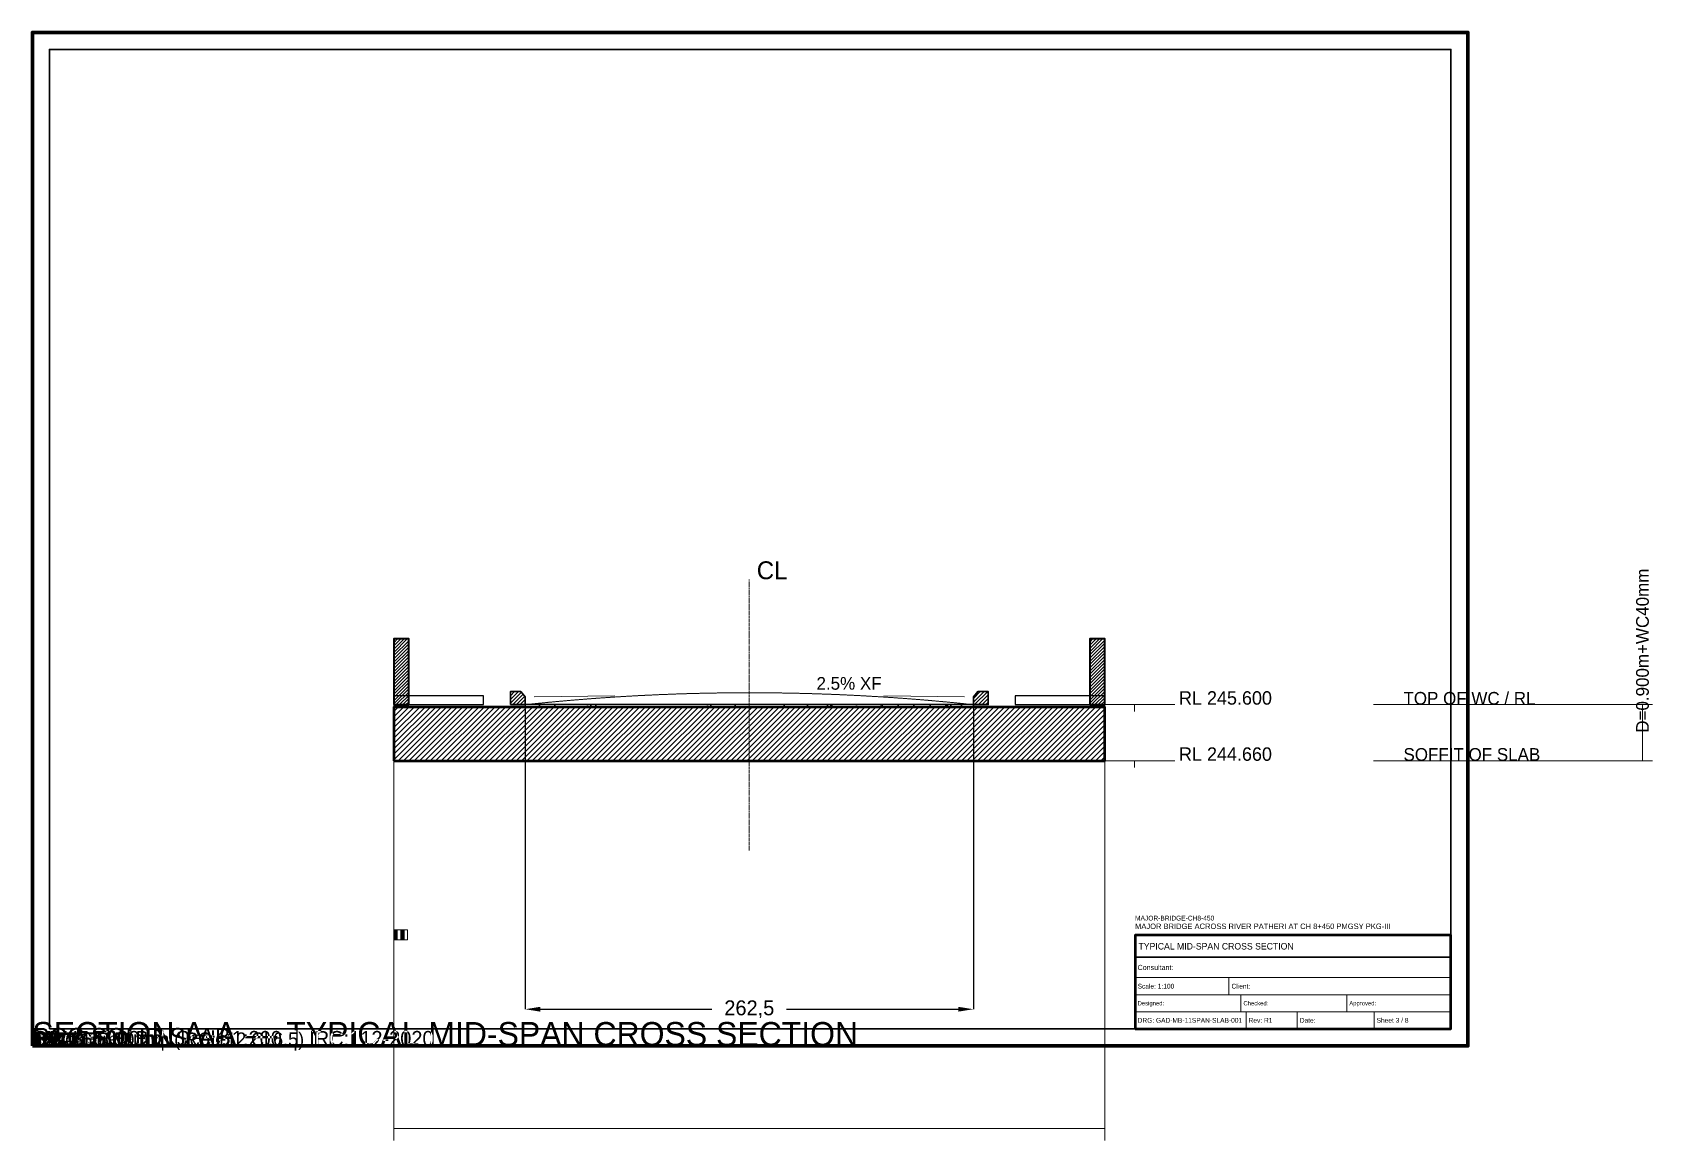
# Model space of a CAD drawing. Header units: metres. Extents: x 0 to 949, y -56 to 594.
import ezdxf

# ---------------------------------------------------------------- set-up
doc = ezdxf.new("R2010")
doc.units = ezdxf.units.M
doc.linetypes.add('CENTER', pattern=[1.5, 0.75, -0.25, 0.25, -0.25])
doc.linetypes.add('DASHED', pattern=[0.5, 0.375, -0.125])
for name, color, linetype, lineweight in [('BORDER-INNER', 7, 'Continuous', 35), ('BORDER-OUTER', 7, 'Continuous', 70), ('DIM-LEVEL', 3, 'Continuous', 18), ('DIM-LINEAR', 3, 'Continuous', 18), ('DIM-SLOPE', 3, 'Continuous', 18), ('STRUC-CENTRE', 6, 'CENTER', 18), ('STRUC-HATCHING', 8, 'Continuous', 18), ('SUPER-CAMBER', 6, 'DASHED', 18), ('SUPER-DECK', 2, 'Continuous', 50), ('SUPER-FOOTPATH', 7, 'Continuous', 25), ('SUPER-KERB', 7, 'Continuous', 25), ('SUPER-PARAPET', 2, 'Continuous', 35), ('SUPER-WEARING', 8, 'Continuous', 25), ('SYM-SCALE', 7, 'Continuous', 13), ('TEXT-GENERAL', 7, 'Continuous', 18), ('TEXT-HEADER', 7, 'Continuous', 25), ('TEXT-LEVEL', 5, 'Continuous', 18), ('TEXT-SPEC', 7, 'Continuous', 13), ('TEXT-TITLE', 7, 'Continuous', 25), ('TITLEBLK-BOX', 7, 'Continuous', 50), ('TITLEBLK-TEXT', 7, 'Continuous', 18)]:
    doc.layers.add(name, color=color, linetype=linetype, lineweight=lineweight)
doc.dimstyles.new('BRG_DIM', dxfattribs={"dimtxt": 0.00875, "dimasz": 8.75, "dimexe": 1.25, "dimexo": 0.625, "dimtad": 1, "dimcen": 2.5, "dimazin": 3, "dimtfac": 1, "dimtmove": 0, "dimatfit": 3})

# ---------------------------------------------------------------- blocks, each defined once
blk = doc.blocks.new('_CLOSEDFILLED')
at = {"color": 0, "linetype": 'BYBLOCK'}
blk.add_solid([(-1, 0.16), (0, 0), (-1, -0.16)], dxfattribs=at)
blk = doc.blocks.new('*D1')
for p, q in [((288.75, 200), (288.75, 21.5)), ((551.25, 200), (551.25, 21.5)), ((297.5, 21.5), (398.125, 21.5)), ((441.875, 21.5), (542.5, 21.5))]:
    blk.add_line(p, q)
at = {"layer": 'Defpoints'}
for p in [(288.75, 200), (551.25, 200), (288.75, 21.5)]:
    blk.add_point(p, dxfattribs=at)
at = {"xscale": 8.75, "yscale": 8.75, "rotation": 180}
blk.add_blockref('_CLOSEDFILLED', (288.75, 21.5), dxfattribs=at)
at = {"xscale": 8.75, "yscale": 8.75}
blk.add_blockref('_CLOSEDFILLED', (551.25, 21.5), dxfattribs=at)
at = {"color": 3, "insert": (420, 21.5), "char_height": 8.75, "attachment_point": 5}
blk.add_mtext('262,5', dxfattribs=at)

msp = doc.modelspace()

# ---------------------------------------------------------------- hatches: boundary and pattern name
at = {"layer": 'STRUC-HATCHING'}
h = msp.add_hatch(dxfattribs=at)
h.set_pattern_fill('ANSI31', scale=0.42)
h.paths.add_polyline_path([(211.75, 200), (220.5, 200), (220.5, 238.5), (211.75, 238.5)])
h = msp.add_hatch(dxfattribs=at)
h.set_pattern_fill('ANSI31', scale=0.42)
h.paths.add_polyline_path([(619.5, 200), (628.25, 200), (628.25, 238.5), (619.5, 238.5)])
h = msp.add_hatch(dxfattribs=at)
h.set_pattern_fill('ANSI31', scale=0.49)
h.paths.add_polyline_path([(280, 200), (288.75, 200), (288.75, 204.62), (286.125, 207.7), (280, 207.7)])
h = msp.add_hatch(dxfattribs=at)
h.set_pattern_fill('ANSI31', scale=0.49)
h.paths.add_polyline_path([(551.25, 200), (560, 200), (560, 207.7), (553.875, 207.7), (551.25, 204.62)])
h = msp.add_hatch(dxfattribs=at)
h.set_pattern_fill('ANSI31', scale=0.7)
h.paths.add_polyline_path([(211.75, 167.1), (628.25, 167.1), (628.25, 198.6), (211.75, 198.6)])
at = {"layer": 'SUPER-WEARING'}
h = msp.add_hatch(dxfattribs=at)
h.set_pattern_fill('AR-SAND', scale=0.14)
h.paths.add_polyline_path([(288.75, 198.6), (551.25, 198.6), (551.25, 200), (288.75, 200)])
at = {"layer": 'SYM-SCALE'}
h = msp.add_hatch(dxfattribs=at)
h.set_pattern_fill('SOLID')
h.paths.add_polyline_path([(211.75, 62.1), (213.75, 62.1), (213.75, 68.05), (211.75, 68.05)])
h = msp.add_hatch(dxfattribs=at)
h.set_pattern_fill('SOLID')
h.paths.add_polyline_path([(215.75, 62.1), (217.75, 62.1), (217.75, 68.05), (215.75, 68.05)])

# ---------------------------------------------------------------- linework, layer by layer
at = {"layer": 'BORDER-INNER'}
msp.add_lwpolyline([(10, 10), (831, 10), (831, 584), (10, 584), (10, 10)], dxfattribs=at)
at = {"layer": 'BORDER-OUTER'}
msp.add_lwpolyline([(0, 0), (841, 0), (841, 594), (0, 594), (0, 0)], dxfattribs=at)
at = {"layer": 'DIM-LEVEL'}
for p, q in [((622.125, 200), (669.375, 200)), ((645.75, 200), (645.75, 196.062)), ((622.125, 167.1), (669.375, 167.1)), ((645.75, 167.1), (645.75, 163.162))]:
    msp.add_line(p, q, dxfattribs=at)
at = {"layer": 'DIM-LINEAR'}
for p, q in [((211.75, 200), (211.75, -48.5)), ((628.25, 200), (628.25, -48.5)), ((785.75, 200), (943.25, 200)), ((937.3, 200), (949.2, 200)), ((943.25, 167.1), (943.25, 200)), ((785.75, 167.1), (943.25, 167.1)), ((937.3, 167.1), (949.2, 167.1)), ((211.75, -55.5), (211.75, -41.5)), ((628.25, -55.5), (628.25, -41.5)), ((211.75, -48.5), (628.25, -48.5))]:
    msp.add_line(p, q, dxfattribs=at)
at = {"layer": 'DIM-SLOPE', "color": 3}
for p, q in [((341.25, 205.25), (294, 204.659)), ((498.75, 205.25), (546, 204.659))]:
    msp.add_line(p, q, dxfattribs=at)
at = {"layer": 'STRUC-CENTRE'}
msp.add_line((420, 114.6), (420, 273.5), dxfattribs=at)
at = {"layer": 'SUPER-CAMBER', "color": 6}
msp.add_lwpolyline([(288.75, 200), (301.875, 201.33), (315, 202.52), (328.125, 203.57), (341.25, 204.48), (354.375, 205.25), (367.5, 205.88), (380.625, 206.37), (393.75, 206.72), (406.875, 206.93), (420, 207), (433.125, 206.93), (446.25, 206.72), (459.375, 206.37), (472.5, 205.88), (485.625, 205.25), (498.75, 204.48), (511.875, 203.57), (525, 202.52), (538.125, 201.33), (551.25, 200)], dxfattribs=at)
at = {"layer": 'SUPER-DECK', "lineweight": 50}
msp.add_lwpolyline([(211.75, 167.1), (628.25, 167.1), (628.25, 198.6), (211.75, 198.6), (211.75, 167.1)], dxfattribs=at)
at = {"layer": 'SUPER-FOOTPATH', "lineweight": 25}
for points in [[(211.75, 200), (264.25, 200), (264.25, 205.25), (211.75, 205.25), (211.75, 200)], [(575.75, 200), (628.25, 200), (628.25, 205.25), (575.75, 205.25), (575.75, 200)]]:
    msp.add_lwpolyline(points, dxfattribs=at)
at = {"layer": 'SUPER-KERB', "lineweight": 35}
for points in [[(280, 200), (288.75, 200), (288.75, 204.62), (286.125, 207.7), (280, 207.7), (280, 200)], [(551.25, 200), (560, 200), (560, 207.7), (553.875, 207.7), (551.25, 204.62), (551.25, 200)]]:
    msp.add_lwpolyline(points, dxfattribs=at)
at = {"layer": 'SUPER-PARAPET', "lineweight": 40}
for points in [[(211.75, 200), (220.5, 200), (220.5, 238.5), (211.75, 238.5), (211.75, 200)], [(619.5, 200), (628.25, 200), (628.25, 238.5), (619.5, 238.5), (619.5, 200)]]:
    msp.add_lwpolyline(points, dxfattribs=at)
at = {"layer": 'SUPER-WEARING'}
msp.add_lwpolyline([(288.75, 198.6), (551.25, 198.6), (551.25, 200), (288.75, 200), (288.75, 198.6)], dxfattribs=at)
at = {"layer": 'SYM-SCALE'}
msp.add_lwpolyline([(211.75, 62.1), (219.75, 62.1), (219.75, 68.05), (211.75, 68.05), (211.75, 62.1)], dxfattribs=at)
at = {"layer": 'TITLEBLK-BOX', "lineweight": 50}
msp.add_lwpolyline([(646, 10), (831, 10), (831, 65), (646, 65), (646, 10)], dxfattribs=at)
at = {"layer": 'TITLEBLK-BOX', "lineweight": 30}
msp.add_lwpolyline([(646, 52), (831, 52), (831, 65), (646, 65), (646, 52)], dxfattribs=at)
at = {"layer": 'TITLEBLK-BOX', "lineweight": 18}
for points in [[(646, 40), (831, 40), (831, 52), (646, 52), (646, 40)], [(646, 30), (701, 30), (701, 40), (646, 40), (646, 30)], [(701, 30), (831, 30), (831, 40), (701, 40), (701, 30)], [(646, 20), (708, 20), (708, 30), (646, 30), (646, 20)], [(708, 20), (770, 20), (770, 30), (708, 30), (708, 20)], [(770, 20), (831, 20), (831, 30), (770, 30), (770, 20)], [(646, 10), (711, 10), (711, 20), (646, 20), (646, 10)], [(711, 10), (741, 10), (741, 20), (711, 20), (711, 10)], [(741, 10), (786, 10), (786, 20), (741, 20), (741, 10)], [(786, 10), (831, 10), (831, 20), (786, 20), (786, 10)]]:
    msp.add_lwpolyline(points, dxfattribs=at)

# ---------------------------------------------------------------- texts
at = {"layer": 'DIM-LINEAR'}
msp.add_text('D=0.900m+WC40mm', height=7.4375, rotation=90, dxfattribs=at).set_placement((946.969, 183.55))
msp.add_text('OW=11.900 m', height=8.75, dxfattribs=at).set_placement((0, 0))
at = {"layer": 'DIM-LINEAR', "color": 3}
msp.add_text('CW=7.500 m', height=8.75, dxfattribs=at).set_placement((0, 0))
at = {"layer": 'DIM-SLOPE', "color": 3}
msp.add_text('2.5% XF', height=7.4375, dxfattribs=at).set_placement((459.375, 208.75))
at = {"layer": 'STRUC-CENTRE'}
msp.add_text('CL', height=10.5, dxfattribs=at).set_placement((424.375, 273.5))
at = {"layer": 'SUPER-CAMBER', "color": 6}
msp.add_text('CAMBER 50 mm (IRC:112 Cl.6.5)', height=7.875, dxfattribs=at).set_placement((0, 0))
at = {"layer": 'TEXT-GENERAL'}
for s, height in [('RCC SOLID SLAB', 10.5), ('4m', 7.4375), ('0m', 7.4375), ('8m', 7.4375), ('2m', 7.4375), ('6m', 7.4375), ('CW 7.50m', 7.875), ('1 : 200', 7.4375), ('FP 1.50m', 7)]:
    msp.add_text(s, height=height, dxfattribs=at).set_placement((0, 0))
at = {"layer": 'TEXT-HEADER'}
msp.add_text('SECTION A-A — TYPICAL MID-SPAN CROSS SECTION', height=14, dxfattribs=at).set_placement((0, 0))
at = {"layer": 'TEXT-LEVEL'}
for s, height, p in [('RL 245.600', 7.875, (671.737, 200)), ('TOP OF WC / RL', 7.4375, (803.25, 200)), ('RL 244.660', 7.875, (671.737, 167.1)), ('SOFFIT OF SLAB', 7.4375, (803.25, 167.1))]:
    msp.add_text(s, height=height, dxfattribs=at).set_placement(p)
at = {"layer": 'TEXT-SPEC'}
msp.add_text('SOLID SLAB  |  Scale 1:200  |  IRC:112-2020', height=8.75, dxfattribs=at).set_placement((0, 0))
at = {"layer": 'TEXT-TITLE'}
for s, height, p in [('MAJOR BRIDGE ACROSS RIVER PATHERI AT CH 8+450 PMGSY PKG-III', 3.2, (646, 68.5)), ('TYPICAL MID-SPAN CROSS SECTION', 3.8, (648, 56.5))]:
    msp.add_text(s, height=height, dxfattribs=at).set_placement(p)
at = {"layer": 'TITLEBLK-TEXT'}
for s, height, p in [('MAJOR-BRIDGE-CH8-450', 2.8, (646, 73.5)), ('Consultant: ', 3, (647.5, 44.5)), ('Scale: 1:100', 2.8, (647.5, 33.6)), ('Client: ', 2.8, (702.5, 33.6)), ('Designed: ', 2.5, (647.5, 23.75)), ('Checked: ', 2.5, (709.5, 23.75)), ('Approved: ', 2.5, (771.5, 23.75)), ('DRG: GAD-MB-11SPAN-SLAB-001', 2.8, (647.5, 13.6)), ('Rev: R1', 2.8, (712.5, 13.6)), ('Date: ', 2.8, (742.5, 13.6)), ('Sheet 3 / 8', 2.8, (787.5, 13.6))]:
    msp.add_text(s, height=height, dxfattribs=at).set_placement(p)

# ---------------------------------------------------------------- dimensions: what is measured, and where the dimension line sits
dim = msp.add_linear_dim(base=(288.75, 21.5), p1=(288.75, 200), p2=(551.25, 200), dimstyle='BRG_DIM', override={"dimtxt": 8.75, "dimasz": 8.75, "dimgap": 3.5, "dimclrt": 3})
dim.commit()
dim.dimension.update_dxf_attribs({"geometry": '*D1', "text_midpoint": (420, 21.5)})

doc.saveas('drawing.dxf')
